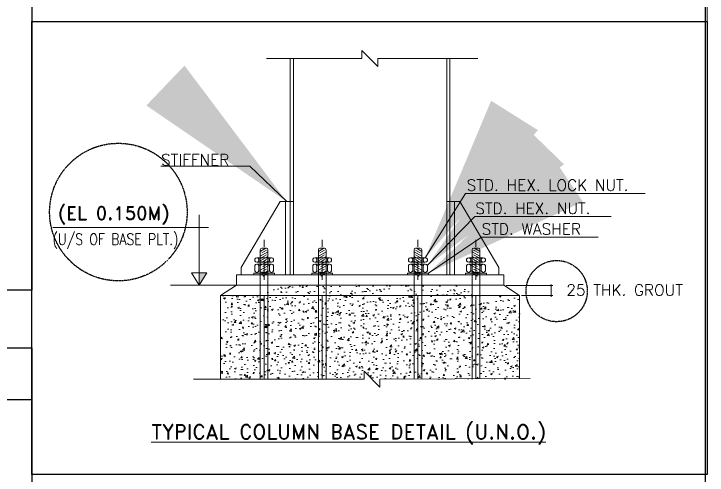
# Model space of a CAD drawing. Header units: millimetres. Extents: x -804366 to 4527364891, y -628569 to 3808979188.
# Drawn here: x -12390 to -11319, y 34380 to 35092 of the extents above; entities that cross this region are included whole.
import ezdxf
from ezdxf.enums import TextEntityAlignment as Align

# ---------------------------------------------------------------- set-up
doc = ezdxf.new("R2010")
doc.units = ezdxf.units.MM
doc.header["$MEASUREMENT"] = 0
for name, pattern in [('CENTER', [5.08, 3.175, -0.635, 0.635, -0.635]), ('CENTER2', [1.125, 0.75, -0.125, 0.125, -0.125]), ('CONTIN', [0, 0, 0]), ('HIDDEN', [9.525, 6.35, -3.175])]:
    doc.linetypes.add(name, pattern=pattern)
doc.layers.get('0').update_dxf_attribs({"linetype": 'CONTIN'})
doc.layers.get('Defpoints').update_dxf_attribs({"linetype": 'CONTINUOUS'})
for name, color, linetype, lineweight in [('BOLTS', 12, 'CONTINUOUS', 13), ('H.TEXT', 1, 'CONTINUOUS', 13), ('MAIN', 7, 'CONTINUOUS', 13), ('TITLE', 1, 'CONTINUOUS', 13), ('TXT', 4, 'CONTIN', 13), ('WORK', 30, 'CENTER', 13)]:
    doc.layers.add(name, color=color, linetype=linetype, lineweight=lineweight)
doc.layers.add('DIM', color=8, linetype='CONTINUOUS')
doc.layers.add('Text', color=4, linetype='CONTINUOUS')
doc.styles.add('ROMAND', font='romand.shx')
doc.styles.add('ROMANS', font='ROMANS')
doc.dimstyles.new('Copy of DIM-1000', dxfattribs={"dimscale": 96.15, "dimtxt": 0.13, "dimasz": 0.03, "dimexe": 0.05, "dimexo": 0.05, "dimgap": 0.05, "dimtad": 1, "dimdec": 0, "dimzin": 0, "dimdsep": 46, "dimtxsty": 'ROMANS', "dimblk1": 'OBLIQUE', "dimblk2": 'OBLIQUE', "dimsah": 1, "dimcen": 0.09, "dimdle": 0.03, "dimclrd": 251, "dimclre": 251, "dimclrt": 4, "dimadec": 0, "dimazin": 0, "dimtfac": 1, "dimtdec": 0, "dimtmove": 0, "dimatfit": 3, "dimfxl": 1, "dimtolj": 1, "dimtzin": 0, "dimlwd": 5, "dimlwe": 5, "dimarcsym": 0})
doc.dimstyles.new('DIM-150', dxfattribs={"dimscale": 225, "dimtxt": 2, "dimasz": 2, "dimexe": 1, "dimexo": 2, "dimgap": 1, "dimtad": 1, "dimdec": 0, "dimlfac": 0.066667, "dimzin": 0, "dimdsep": 46, "dimtxsty": 'ROMANS', "dimblk1": 'OBLIQUE', "dimblk2": 'OBLIQUE', "dimsah": 1, "dimcen": 0.09, "dimdle": 1, "dimclrd": 251, "dimclre": 251, "dimclrt": 4, "dimadec": 0, "dimazin": 0, "dimtfac": 1, "dimtdec": 0, "dimtmove": 0, "dimatfit": 3, "dimfxl": 1, "dimtolj": 1, "dimtzin": 0, "dimlwd": 5, "dimlwe": 5, "dimarcsym": 0})

# ---------------------------------------------------------------- blocks, each defined once
blk = doc.blocks.new('_OBLIQUE')
at = {"color": 0, "linetype": 'ByBlock'}
blk.add_line((-0.5, -0.5), (0.5, 0.5), dxfattribs=at)
blk = doc.blocks.new('A$C17650F95')
at = {"color": 4, "lineweight": 13}
for p, q in [((-147, -446), (62, -326)), ((-147, -629), (147, -460)), ((-92, -506), (92, -400)), ((-147, -813), (147, -643)), ((-92, -689), (92, -583)), ((-53, -850), (92, -767)), ((-147, -996), (147, -827)), ((-147, -1179), (147, -1010)), ((-53, -1033), (92, -950)), ((-147, -1362), (147, -1193)), ((-53, -1217), (92, -1133)), ((-53, -1400), (92, -1316))]:
    blk.add_line(p, q, dxfattribs=at)
at = {"lineweight": 13}
for p, q in [((-147, -384), (-147, -691)), ((147, -384), (147, -691)), ((147, -1154), (147, -1440)), ((147, -1154), (147, -1440)), ((147, -1154), (147, -1440)), ((147, -1154), (147, -1440))]:
    blk.add_line(p, q, dxfattribs=at)
at = {"color": 7, "lineweight": 13}
for p, q in [((-88, -326), (88, -326)), ((202, -751), (202, -810)), ((-282, -870), (282, -870)), ((-282, -938), (282, -938)), ((403, -1283), (-403, -1283)), ((-403, -1283), (-403, -1355)), ((-282, -1283), (282, -1283)), ((403, -1283), (403, -1355)), ((403, -1355), (-403, -1355)), ((-147, -1362), (-147, -5354)), ((147, -1362), (147, -5354))]:
    blk.add_line(p, q, dxfattribs=at)
at = {"color": 4, "linetype": 'HIDDEN', "lineweight": 13}
for p, q in [((-147, -691), (-147, -1362)), ((147, -691), (147, -1362))]:
    blk.add_line(p, q, dxfattribs=at)
at = {"color": 7, "lineweight": 13}
blk.add_lwpolyline([(-202, -751, 0.745898), (-363, -751), (-363, -810, 0.745898), (-202, -810)], format="xyb", close=True, dxfattribs=at)
blk.add_lwpolyline([(-282, -691), (282, -691)], dxfattribs=at)
for points in [[(-202, -751, -0.299213), (202, -751, -0.745898), (363, -751), (363, -810, -0.745898), (202, -810, -0.299213), (-202, -810)], [(202, -998, -0.745898), (363, -998), (363, -1200, -0.745898), (202, -1200), (202, -998, 0.299213), (-202, -998, 0.745898), (-363, -998), (-363, -1200, 0.745898), (-202, -1200), (-202, -998)]]:
    blk.add_lwpolyline(points, format="xyb", dxfattribs=at)
at = {"lineweight": 13}
for centre, start, end in [((-88, -384), 90, 180), ((88, -384), 0, 90)]:
    blk.add_arc(centre, 58.6, start, end, dxfattribs=at)
at = {"color": 7, "lineweight": 13}
blk.add_arc((0, -893), 367, 236.6843, 303.3157, dxfattribs=at)
at = {"layer": 'WORK', "lineweight": 13, "ltscale": 1000}
blk.add_line((0, -5354), (0, 0), dxfattribs=at)
blk = doc.blocks.new('*D104101101')
at = {"layer": 'Defpoints', "color": 0, "linetype": 'Continuous'}
for p in [(-9227.8, 35031.9), (-9187.1, 35004.7), (-9102.7, 35004.7)]:
    blk.add_point(p, dxfattribs=at)
at = {"layer": 'DIM', "color": 251, "lineweight": 5}
for p, q in [((-9223, 35031.9), (-9097.9, 35031.9)), ((-9102.7, 35034.7), (-9102.7, 35001.8)), ((-9182.3, 35004.7), (-9097.9, 35004.7))]:
    blk.add_line(p, q, dxfattribs=at)
at = {"layer": 'DIM', "color": 251, "linetype": 'Continuous', "lineweight": 5, "xscale": 2.8845, "yscale": 2.8845, "zscale": 2.8845}
for p, rotation in [((-9102.7, 35031.9), 90), ((-9102.7, 35004.7), 270)]:
    blk.add_blockref('_OBLIQUE', p, dxfattribs=dict(at, rotation=rotation))
blk = doc.blocks.new('55gfg5fgfg2fgfgfgfgfgfg')
at = {"linetype": 'Continuous', "lineweight": 9, "ltscale": 0.05}
h = blk.add_hatch(dxfattribs=at)
h.set_pattern_fill('AR-SAND', color=3, scale=0.565271, style=0)
h.set_pattern_definition([(37.5, (-16747.47, 31392.907), (-0.90445, 27.665135), [0, -21.824, 0, -24.408423, 0, -23.33158]), (7.5, (-16747.47, 31392.907), (25.41027, 40.52008), [0, -11.773475, 0, -19.67032, 0, -7.537895]), (327.5, (-16765.13, 31392.907), (44.712544, 0.08124), [0, -7.17895, 0, -25.84421, 0, -33.741056]), (317.5, (-16765.13, 31392.907), (43.16167, 12.60156), [0, -3.589474, 0, -16.94232, 0, -19.38316])])
h.paths.add_polyline_path([(-9510.7, 35033), (-9510.7, 35004.7), (-9301.4, 35004.7), (-9343.8, 35033)])
h.paths.add_polyline_path([(-9531.1, 35004.7), (-9531.1, 35033), (-9644.8, 35033), (-9644.8, 35004.7)])
h.paths.add_polyline_path([(-9832.1, 35033), (-9874.5, 35004.7), (-9665.2, 35004.7), (-9665.2, 35033)])
at = {"layer": 'MAIN', "lineweight": 9}
h = blk.add_hatch(dxfattribs=at)
h.set_pattern_fill('AR-CONC', color=6, scale=6.298283, style=0)
h.set_pattern_definition([(50, (-187439.06, 35202.245), (45.175073, -3.952307), [4.723712, -51.960831]), (355, (-187439.06, 35202.245), (-8.738951, 47.375186), [3.77897, -41.568665]), (100.4514, (-187435.295, 35201.915), (36.436155, 43.42285), [4.014537, -44.159911]), (46.1842, (-187439.06, 35214.84), (67.217857, -10.424855), [7.085568, -77.941247]), (96.6356, (-187433.46, 35213.97), (58.867698, 61.352696), [6.021806, -66.239856]), (351.1842, (-187439.06, 35214.84), (58.86765, 61.352742), [5.668454, -62.352997]), (21, (-187432.76, 35211.692), (37.594893, -25.358075), [4.723712, -51.960831]), (326, (-187432.76, 35211.69), (15.324687, 45.671999), [3.77897, -41.568665]), (71.4514, (-187429.63, 35209.58), (52.919595, 20.313882), [4.014537, -44.159911]), (37.5, (-187439.06, 35202.245), (0.765862, 20.9665955), [0, -41.0648022, 0, -42.198493, 0, -41.726122]), (7.5, (-187439.06, 35202.245), (16.5688628, 24.841164), [0, -24.0594393, 0, -40.1200598, 0, -15.9031634]), (327.5, (-187453.105, 35202.245), (33.6216453, -1.4205695), [0, -15.7457064, 0, -49.126604, 0, -65.1872244]), (317.5, (-187459.403, 35202.245), (36.7307127, 6.3048946), [0, -20.4694183, 0, -32.6251036, 0, -46.2923767])])
h.paths.add_polyline_path([(-9187.1, 34780.9), (-9187.1, 35004.7), (-9988.5, 35004.7), (-9988.5, 34780.9)])
at = {"color": 2, "linetype": 'ByBlock'}
blk.add_lwpolyline([(-10494.1, 35739.4), (-8684.3, 35739.4), (-8684.3, 34525.9), (-10494.1, 34525.9)], close=True, dxfattribs=at)
at = {"lineweight": 9}
for points in [[(-9946.1, 35033), (-9988.5, 35004.7), (-9187.1, 35004.7), (-9229.5, 35033), (-9946.1, 35033)], [(-9988.5, 34780.9), (-9988.5, 35004.7), (-9187.1, 35004.7), (-9187.1, 34782.8)]]:
    blk.add_lwpolyline(points, dxfattribs=at)
at = {"linetype": 'CENTER2', "lineweight": -2}
for centre, radius in [((-10262.4, 35228.7), 184.3), ((-9087.7, 35016.9), 82)]:
    blk.add_circle(centre, radius, dxfattribs=at)
at = {"layer": 'BOLTS', "lineweight": 9}
for p, q in [((-9828.7, 35256.7), (-9932.9, 35079.9)), ((-9793.4, 35256.7), (-9828.7, 35256.7)), ((-9382.2, 35256.7), (-9346.9, 35256.7)), ((-9346.9, 35256.7), (-9242.7, 35079.9)), ((-9932.9, 35060.4), (-9932.9, 35079.9)), ((-9242.7, 35060.4), (-9242.7, 35079.9)), ((-9946.1, 35060.4), (-9945.4, 35060.4)), ((-9946.1, 35033), (-10122.4, 35033))]:
    blk.add_line(p, q, dxfattribs=at)
for points in [[(-9801.9, 35256.7), (-9801.9, 35060.4), (-9814.2, 35060.4), (-9814.2, 35256.7)], [(-9373.7, 35256.7), (-9373.7, 35060.4), (-9361.4, 35060.4), (-9361.4, 35256.7)]]:
    blk.add_lwpolyline(points, close=True, dxfattribs=at)
at = {"layer": 'DIM', "lineweight": 9}
blk.add_lwpolyline([(-10066.5, 35065.7), (-10046, 35033), (-10025.4, 35065.7), (-10066.5, 35065.7), (-10046, 35033), (-10046, 35221.7), (-10046, 35187.2), (-10020.6, 35187.2), (-10438.2, 35187.2)], dxfattribs=at)
at = {"layer": 'H.TEXT', "color": 9, "lineweight": 9}
for points in [[(-9298.6, 35640.3), (-9567.3, 35640.3), (-9567.3, 35619.1), (-9609.7, 35661.5), (-9609.7, 35640.3), (-9865.8, 35640.3)], [(-9158.4, 34782.8), (-9561.2, 34780.9), (-9561.2, 34759.7), (-9603.6, 34802.1), (-9603.6, 34780.9), (-10061.2, 34780.9)]]:
    blk.add_lwpolyline(points, dxfattribs=at)
at = {"layer": 'MAIN', "lineweight": 9}
for p, q in [((-9801.9, 35060.4), (-9801.9, 35640.3)), ((-9373.7, 35060.4), (-9373.7, 35640.3))]:
    blk.add_line(p, q, dxfattribs=at)
at = {"layer": 'MAIN', "color": 4, "lineweight": 9}
for p, q in [((-9793.4, 35640.3), (-9793.4, 35060.4)), ((-9382.2, 35640.3), (-9382.2, 35060.4))]:
    blk.add_line(p, q, dxfattribs=at)
at = {"layer": 'MAIN', "lineweight": 9}
blk.add_lwpolyline([(-9946.1, 35033), (-9229.5, 35033), (-9229.5, 35060.4), (-9946.1, 35060.4)], close=True, dxfattribs=at)
at = {"layer": 'TITLE', "color": 4, "lineweight": 9}
blk.add_solid([(-10046, 35033), (-10025.4, 35065.7), (-10046, 35065.7)], dxfattribs=at)
at = {"lineweight": 9}
for p, xscale, yscale, zscale in [((-9871.8, 35154.4), 0.069402562518154, 0.069402562518154, 0.069402562518154), ((-9716.1, 35154.4), 0.069402562518154, 0.069402562518154, 0.069402562518154), ((-9459.5, 35154.4), -0.069402562518154, 0.0694025625026395, 0.0694025625038825), ((-9303.9, 35154.4), -0.069402562518154, 0.0694025625026395, 0.0694025625038825)]:
    blk.add_blockref('A$C17650F95', p, dxfattribs=dict(at, xscale=xscale, yscale=yscale, zscale=zscale))
at = {"layer": 'Text', "lineweight": 9, "style": 'ROMANS'}
for s, p in [('STIFFNER', (-10147.8, 35353.6)), ('STD. HEX. LOCK NUT.', (-9328.8, 35285.5)), ('STD. HEX. NUT.', (-9305.9, 35223.5)), ('STD. WASHER', (-9288.8, 35168.2))]:
    blk.add_text(s, height=30.03, dxfattribs=at).set_placement(p)
at = {"layer": 'Text', "lineweight": 9, "style": 'ROMANS', "width": 0.8}
blk.add_text('(U/S OF BASE PLT.)', height=30.603, dxfattribs=at).set_placement((-10439, 35140.6))
at = {"layer": 'Text', "lineweight": 9, "insert": (-8905.6, 35019.8), "char_height": 29.985, "attachment_point": 5, "style": 'ROMANS'}
blk.add_mtext('{25 THK. GROUT}', dxfattribs=at)
at = {"layer": 'TITLE', "color": 1, "lineweight": 9, "style": 'ROMAND'}
blk.add_text('%%UTYPICAL COLUMN BASE DETAIL (U.N.O.)', height=39.53, dxfattribs=at).set_placement((-9645.6, 34637.2), align=Align.MIDDLE)
at = {"layer": 'TXT', "color": 1, "lineweight": 9, "style": 'ROMAND'}
blk.add_text('(EL 0.150M)', height=35.538, dxfattribs=at).set_placement((-10423.5, 35207.9))
at = {"layer": 'DIM', "lineweight": 9}
dim = blk.add_linear_dim(base=(-9102.7, 35004.7), p1=(-9227.8, 35031.9), p2=(-9187.1, 35004.7), angle=90, text=' ', dimstyle='Copy of DIM-1000', dxfattribs=at)
dim.commit()
dim.dimension.update_dxf_attribs({"geometry": '*D104101101', "text_midpoint": (-9102.7, 35018.3), "dimtype": 160})
for points in [[(-9811.1, 35256.7), (-9910.2, 35351.5), (-10148.4, 35351.5)], [(-9439.9, 35106.4), (-9331.8, 35278.6), (-8850.7, 35278.6)], [(-9434.4, 35085.1), (-9306.7, 35216.8), (-8941.7, 35216.8)], [(-9431.6, 35065.4), (-9289.5, 35161.5), (-8976.7, 35161.5)]]:
    blk.add_leader(points, dimstyle='DIM-150', dxfattribs=at)

msp = doc.modelspace()

# ---------------------------------------------------------------- linework, layer by layer
at = {"linetype": 'Continuous'}
for p, q in [((-12361.8, 34575.9), (-12361.8, 34665.1)), ((-15331.5, 34575.9), (-12361.8, 34575.9))]:
    msp.add_line(p, q, dxfattribs=at)
for points in [[(-15331.5, 35799.5), (-11321.9, 35799.5), (-11321.9, 33206), (-15331.5, 33206)], [(-13459.9, 35799.5), (-12361.8, 35799.5), (-12361.8, 34665.1), (-13459.9, 34665.1)]]:
    msp.add_lwpolyline(points, close=True, dxfattribs=at)
at = {"color": 3, "lineweight": 13}
msp.add_lwpolyline([(-12361.8, 35264.5), (-11318.9, 35264.5), (-11318.9, 35080.1), (-12361.8, 35080.1)], close=True, dxfattribs=at)
at = {"color": 2, "linetype": 'Continuous'}
for points in [[(-13523.1, 34575.9), (-12361.8, 34575.9), (-12361.8, 33898), (-13523.1, 33898)], [(-13523.1, 34575.9), (-12361.8, 34575.9), (-12361.8, 34495.9), (-13523.1, 34495.9)]]:
    msp.add_lwpolyline(points, close=True, dxfattribs=at)

# ---------------------------------------------------------------- block references
at = {"linetype": 'Continuous', "xscale": 0.5762951083436371, "yscale": 0.5762951083436371, "zscale": 0.5762951083436371}
msp.add_blockref('55gfg5fgfg2fgfgfgfgfgfg', (-6314.1, 14483.6), dxfattribs=at)

doc.saveas('drawing.dxf')
